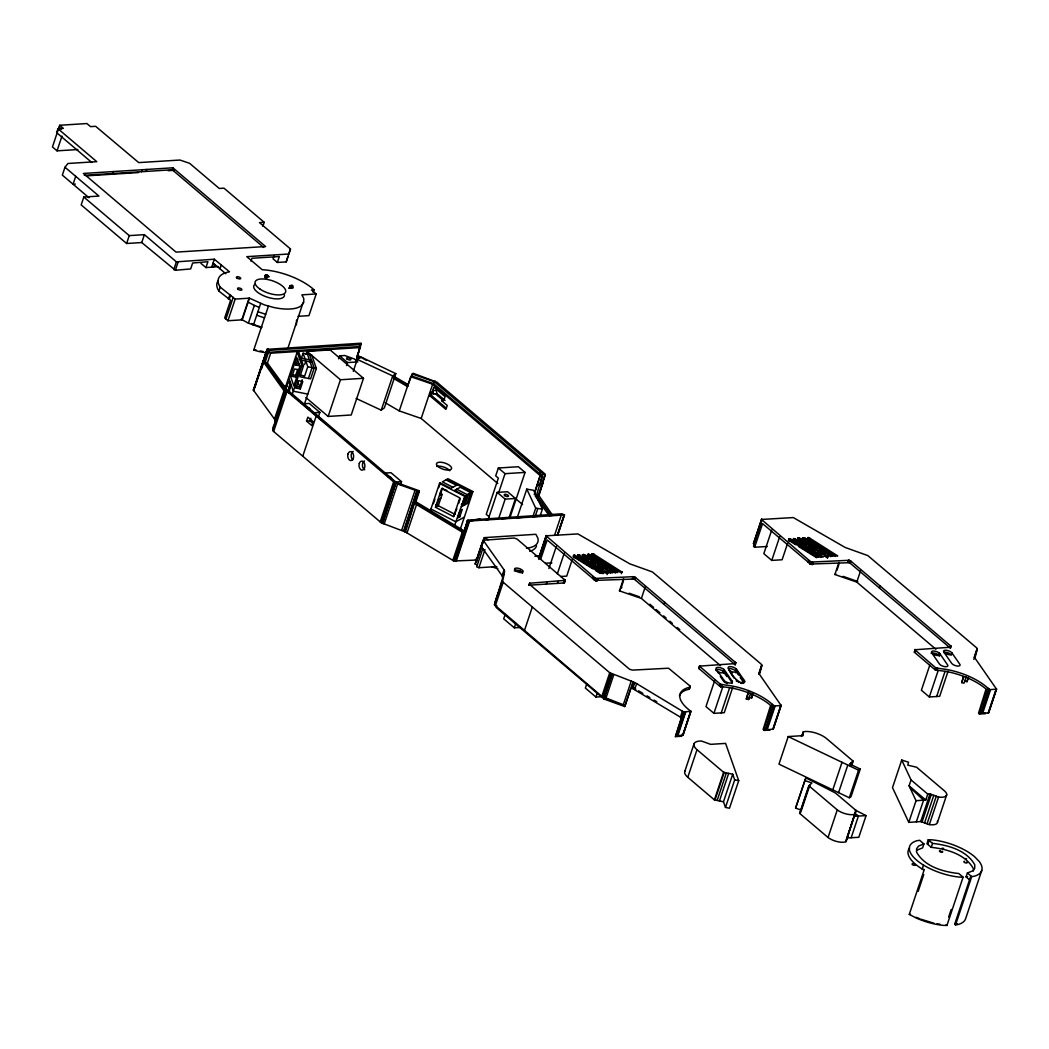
<?xml version="1.0" encoding="UTF-8"?>
<svg xmlns="http://www.w3.org/2000/svg" width="1049" height="1049" viewBox="0 0 1049 1049"><rect width="100%" height="100%" fill="white"/><g stroke="black" fill="none" stroke-linecap="round" stroke-linejoin="round"><path stroke-width="1.5" d="M357.198 357.368L360.79 343.22L267.049 349.356L253.386 390.084L274.497 419.089C277.224 422.852 270.157 428.202 273.645 431.519L381.285 522.795L405.386 531.948L453.889 560.992L476.771 560.035L475.433 559.34L476.744 560.1M355.677 361.931L361.236 343.351M625.401 704.574L625.217 705.492L601.838 696.379L494.472 604.827C496.649 593.314 504.779 581.552 504.071 569.843L483.183 540.248L514.036 538.019L517 539.002L565.214 580.359L529.876 583.205L529.509 584.332L629.623 669.301L632.56 670.101L668.554 668.226L690.006 685.98L690.072 687.082L687.816 687.738A41.449 16.732 18.5 0 0 688.092 709.098L690.911 711.34L682.978 735.336L682.178 734.274M770.097 729.973L764.131 730.419L763.134 729.461L770.635 705.426A40.767 16.456 18.5 0 0 724.977 687.056L719.627 686.125L699.106 668.698L699.408 667.78M801.305 810.09L795.588 808.11L804.819 780.522L811.952 783L808.871 785.793L799.64 813.381L828.041 837.495A11.801 4.76 18.5 0 0 846.019 841.652L846.753 838.007L858.803 837.299L866.054 815.624L854.856 809.88M846.019 841.652L855.984 810.418L835.515 793.044L805.92 777.873L804.819 780.522M288.173 391.395L290.389 382.164L288.278 381.508L275.035 420.885M557.714 535.069L564.48 514.954L562.002 513.787L467.88 520.134L463.92 531.948L414.919 502.484L418.879 490.67L396.47 482.54L288.527 390.871L290.389 382.164M288.868 393.008L290.835 384.498L289.721 384.157M284.318 393.323L283.977 390.766L262.984 361.302L267.39 363.046L287.256 390.123M272.819 430.431L288.278 381.508M504.595 571.626L494.472 604.827M550.581 515.02L536.577 495.154L542.871 473.912L434.26 381.679L412.244 373.982L407.432 386.517L393.48 378.414M748.501 691.317L746.311 699.001L748.632 699.499L749.406 696.366M253.386 389.926L254.199 389.231M534.256 494.643L540.183 475.564L432.634 384.236L410.723 376.67L399.263 410.906L421.187 418.472L497.829 483.55M538.714 495.482L545.192 474.909L544.431 473.492L436.869 382.151L413.122 373.274L412.244 373.982M749.288 697.533L751.609 698.044L752.382 694.595M781.138 705.518L774.49 705.977L771.303 703.459A40.767 16.456 18.5 0 0 725.633 685.076L720.296 684.145L699.447 666.115L734.969 663.611L735.69 662.627L635.55 577.54L633.032 576.701L595.662 578.419L546.057 535.829L577.894 533.915L629.78 563.837L652.426 571.954L761.102 664.056L761.849 665.472L759.515 674.402L781.138 705.518L773.231 729.16L767.212 729.684L764.787 728.452L764.131 730.419M966.181 676.749L964.031 683.148L961.723 682.637L963.467 676.487M996.55 689.167L989.902 689.626L986.703 687.108A40.767 16.456 18.5 0 0 941.045 668.724L935.695 667.793L914.859 649.751L950.381 647.246L951.089 646.276L850.949 561.176L848.444 560.336L811.074 562.067L761.469 519.465L793.306 517.563L845.192 547.473L867.825 555.59L976.501 647.705L977.262 649.121L974.927 658.038L996.55 689.167L988.643 712.809L982.625 713.333L980.186 712.101L979.53 714.067L985.496 713.608L983.057 712.822M274.077 255.864L273.081 258.828L277.356 262.447L286.207 261.883L287.846 256.848M262.893 226.269L264.204 222.322L259.47 222.624L290.481 248.967L288.842 254.002L246.817 256.664L262.198 269.724A42.484 17.151 18.5 0 1 314.044 289.786L313.166 292.409M543.657 545.362L545.126 540.904M757.601 533.456L760.564 523.149M461.363 486.71L454.623 490.329L465.127 495.731L461.508 506.575L467.198 503.507L470.791 492.65L472.902 491.561L448.08 478.79L442.376 481.858L452.88 487.247M77.849 149.535L57.052 150.846L52.45 146.939L59.701 125.264L63.346 128.358L57.931 128.699L56.62 132.633L91.788 162.49M57.052 150.846L61.996 136.068M57.931 128.699L96.77 161.664L67.936 163.487L64.972 167.237L62.337 175.117L88.968 197.723M75.698 176.337L73.063 184.218L75.358 184.073M64.972 167.237L98.934 196.071L83.815 197.028L81.179 204.909L126.627 243.499L141.746 242.542L175.38 270.262L190.656 268.937L192.636 263.024L207.925 261.699L205.945 267.6L200.975 263.378M112.649 173.544L113.305 171.564M141.563 171.708L142.218 169.741M146.152 171.42L146.808 169.453M126.627 243.499L129.263 235.619L144.382 234.661L176.389 261.844L214.363 259.221L229.469 271.796A41.763 16.85 18.5 0 0 219.084 285.144L220.211 287.138L235.186 299.07L249.439 298.165L264.492 304.931L273.619 307.449A36.571 14.765 18.5 0 0 301.391 305.692L303.751 302.453L303.751 298.427L301.889 294.861L316.208 293.956L308.957 315.631L298.1 316.313M141.746 242.542L144.382 234.661M84.34 175.327L172.233 169.768L172.888 167.801L265.607 246.541L176.035 252.114L83.422 173.452L172.888 167.801M173.754 269.724L176.389 261.844M175.38 270.262L178.015 262.381M205.945 267.6L211.728 267.102L214.363 259.221M213.708 266.944L214.586 264.322M225.823 273.75L219.988 268.806L221.313 264.859M261.201 327.708L248.403 323.144L242.188 319.84L227.935 320.745L224.683 317.978L230.61 300.25L218.887 291.084L220.211 287.138M228.42 299.175L229.744 295.241M229.285 299.122L230.61 295.189M225.941 319.053L233.206 297.392M227.935 320.745L235.186 299.07M250.986 261.214L251.97 258.264L279.336 256.533L277.356 262.447M249.085 298.191L241.821 319.866L241.165 319.302L242.188 319.84L249.439 298.165M264.859 277.526L265.738 274.904L269.213 276.739L266.223 276.687L264.899 275.559L265.738 274.904M265.345 277.539L266.223 274.917M265.895 277.631L266.774 274.995M266.459 277.775L267.338 275.153M267.01 277.998L267.888 275.363M260.663 303.436L253.412 325.098L251.563 323.538L256.008 325.282M266.315 352.739A36.571 14.765 18.5 0 1 258.906 351.494L253.727 350.091L268.452 306.033M286.207 261.883L290.481 248.967M253.425 390.267L267.207 349.251M253.635 390.648L266.892 350.694M254.723 387.684L267.115 350.628M261.463 369.078L268.177 349.002M288.921 288.278C293.536 279.244 295.189 293.707 289.799 285.656M289.327 288.213L290.206 285.59M361.197 344.531L269.134 350.353L265.187 362.167L285.866 390.91M289.812 288.226L290.691 285.603M290.363 288.318L291.242 285.682M290.927 288.475L291.806 285.839M267.39 363.046L270.681 353.185L360.502 347.521M288.003 347.914L303.227 302.256M274.497 419.089L283.977 390.766M284.738 389.31L297.221 352.018L298.821 352.346L300.801 358.076L311.514 360.24M274.995 420.046L284.476 391.723M290.429 376.014L296.683 357.289L300.106 367.202L293.838 385.927L290.429 376.014L296.316 377.194L300.106 365.865L295.818 365L295.202 363.177L299.476 364.042M272.924 430.693L286.22 389.808M292.028 376.329L294.507 368.946L298.795 369.812M295.818 365L297.798 359.099M273.645 431.519L287.072 391.382L286.298 390.425M288.947 390.123L290.835 384.498M295.451 386.242L296.067 388.064L300.355 388.93L295.687 375.372L297.667 369.458M301.037 359.401L303.109 353.211L311.684 354.929L316.352 368.487L304.354 404.324M291.845 395.578L301.876 365.577L297.221 352.018M306.033 354.444L307.055 351.389L330.107 349.933L363.492 378.296L351.218 414.984L328.167 416.44L305.915 397.545M296.067 388.064L298.545 380.682L302.833 381.548L300.355 388.93M312.235 362.325L301.509 360.161L303.489 365.904L299.87 376.735L310.583 378.899L314.202 368.055L309.534 354.496M304.643 364.475L305.797 361.026L307.763 366.744L304.144 377.588L303.515 375.778L299.24 374.913M302.204 379.725L299.726 387.107L296.867 386.53M308.432 378.466L312.051 367.609L310.084 361.892M306.531 421.082L307.855 417.148L313.14 421.646L311.828 425.579L306.531 421.082L309.98 420.872L313.153 423.56M309.98 420.872L310.858 418.236M302.755 456.236L316.182 416.099M318.358 416.886L319.866 412.414L309.271 403.419L303.148 403.813M338.591 358.81L339.588 355.834L344.767 355.506L354.483 359.046L356.739 360.961M328.167 416.44L340.453 379.751L363.492 378.296M346.537 365.55L347.534 362.574L357.866 361.918M360.056 347.914L357.237 356.358L360.069 357.984M353.29 371.333L357.276 359.427L360.908 356.948L395.801 373.628L384.354 407.864L381.246 410.172L356.149 398.476M381.246 410.172L392.706 375.935L395.801 373.628M380.184 521.996L393.611 481.845L287.072 391.382M381.285 522.795L394.726 482.658L393.611 481.845M381.613 522.992L394.726 482.658M381.941 523.176L395.368 483.025L396.47 482.54M382.282 523.359L395.722 483.209L395.04 482.842M382.636 523.53L395.722 483.209M384.144 524.146L397.584 484.009L396.076 483.379M421.187 418.472L432.634 384.236L435.23 381.102M433.67 393.939L432.686 390.569L433.84 387.12L445.078 396.666L443.924 400.115L441.616 400.679L447.241 405.465L445.917 409.398L429.67 395.604L430.982 391.657L433.67 393.939L437.118 393.729L445.064 400.469M400.521 484.638L401.518 481.661L390.936 472.666L384.813 473.06M429.67 395.604L431.388 395.486L432.713 391.552M401.649 530.361L415.089 490.211L397.584 484.009M403.563 531.109L417.004 490.958L415.089 490.211M404.035 531.305L417.004 490.958M404.494 531.515L417.922 491.378L418.879 490.67M404.94 531.738L413.962 503.192L415.889 501.776L419.18 491.929L418.223 492.637M405.386 531.948L414.421 503.415M407.051 532.879L416.532 504.556L414.853 503.638M429.972 511.912L439.518 483.379L440.305 482.96L450.808 488.362L457.548 484.743M433.381 503.651L434.863 499.219M438.744 487.615L440.305 482.96M456.839 508.791L453.588 516.593L435.453 507.27L441.708 488.546L446.782 490.342M436.227 506.851L438.705 499.455L440.777 498.354M442.494 488.126L440.016 495.521L442.088 494.407L439.859 493.266M442.088 494.407L438.298 505.736L435.453 507.27M455.935 491.522L456.695 489.214L467.172 494.603L470.791 492.65L460.327 487.274M453.588 516.593L459.855 497.882L441.708 488.546M458.649 503.376L460.144 498.944M454.322 526.139L465.127 495.731M459.79 516.79L462.255 509.394L460.183 510.509L457.718 517.904L459.79 516.79L457.561 515.636M467.172 494.603L463.54 505.434L461.337 504.307M465.1 504.608L468.719 493.764M460.419 528.853L472.902 491.561M452.814 560.481L462.294 532.158L416.532 504.556M462.294 532.158L463.946 532.853L467.198 520.894L473.322 520.501M453.889 560.992L463.356 532.669M454.178 561.097L463.645 532.774M454.466 561.176L467.88 520.134M454.768 561.254L468.195 521.104L564.48 514.954M455.056 561.307L468.483 521.169M455.332 561.346L468.772 521.209M455.607 561.372L469.047 521.235M456.118 561.385L469.546 521.235M510.312 516.501L525.064 472.417L518.376 466.739L498.354 467.998L495.705 475.879L498.354 478.134L486.238 514.338L489.28 516.908M488.244 519.216L497.213 492.387L507.559 491.732L522.559 504.556M498.931 491.929L505.028 473.676L525.064 472.417M477.361 564.887L475.158 564.008L483.064 540.366M475.158 564.008L483.183 540.248M476.128 562.212L483.209 541.389M483.379 540.261L484.258 537.639L535.869 534.295L537.835 538.058A35.85 14.463 18.5 0 1 526.428 548.273M476.351 562.133L483.773 539.973M482.802 548.627L476.705 566.853L478.908 567.719L496.78 566.591M478.908 567.719L484.992 549.532M498.668 518.508L505.159 499.127L515.505 498.472L509.014 517.852M517.314 517.406L526.782 489.122L533.587 490.289L542.412 509.106L540.419 515.059M502.628 577.54L502.091 575.744L504.071 569.843M502.589 576.688L504.569 570.787M494.577 605.076L502.353 580.7M495.298 605.902L503.205 582.261L502.432 581.303M539.566 473.623L540.222 471.657M496.741 605.404L496.085 607.384L604.027 699.04L624.745 706.554L633.137 681.85L609.744 672.737L503.205 582.261M534.715 491.942L540.183 475.564L542.202 475.879L542.871 473.912L545.074 474.24M543.015 480.416L544.562 475.787M538.478 494.984L544.68 476.456M552.115 514.574L538.898 495.653L542.844 483.13M532.722 517.091L535.711 508.162L526.782 489.122M535.331 515.964L537.822 508.516L542.412 509.106M505.198 614.399L503.704 618.831L514.298 627.813L520.422 627.433M514.298 627.813L515.78 623.381M528.709 585.29L529.509 583.27M529.876 583.205L529.221 585.172L563.457 583.008L564.532 582.483L563.982 581.421M538.583 558.396L546.162 535.724M538.635 558.553L546.306 535.633M538.74 558.711L546.477 535.567M539.068 559.051L546.935 535.488M540.392 555.236L545.06 540.917M540.72 559.183L547.145 539.973L595.006 580.399L634.147 579.048L735.021 664.594L735.69 662.627M554.528 535.37L561.241 515.308M524.408 630.633L532.315 606.991M557.307 535.2L564.021 515.125M557.491 535.357L564.441 514.587M548.915 568.558L556.324 546.385M546.345 584.096L547.001 582.116M557.347 573.816L564.27 553.125M557.373 583.401L558.029 581.421M563.457 583.008L564.637 579.454M563.982 582.929L565.005 579.835M564.178 582.851L565.123 580.018M564.349 582.746L565.188 580.202M572.138 559.864L566.696 576.124L560.782 576.491M573.882 555.118L573.239 555.996L601.077 573.292L603.568 573.515L575.429 555.642C573.554 553.977 572.334 557.635 574.773 557.609L592.855 568.846M573.619 557.15L574.275 555.183M574.026 557.268L574.682 555.301M574.419 557.425L575.075 555.446M574.773 557.609L575.429 555.642M577.343 556.809L577.999 554.829L579.9 555.354L608.04 573.239L605.535 573.003L577.711 555.721L577.999 554.829M577.697 556.809L578.353 554.842M578.091 556.875L578.746 554.908M579.153 555.013C577.645 557.268 579.704 558.212 579.9 555.354M578.891 557.137L579.546 555.17M583.572 554.41C582.654 558.881 583.165 554.082 584.726 554.855L612.865 572.741L610.361 572.505L582.234 554.816L583.978 554.515M584.372 554.672L583.716 556.639L588.24 559.419M584.07 556.835L584.726 554.855M588.489 554.16C588.489 559.825 588.777 551.459 587.466 554.987L615.291 572.269L617.782 572.505L589.289 554.436M588.24 556.245L588.895 554.278M588.987 556.586L589.643 554.619M591.334 555.904L592.003 553.924L593.826 554.213L622.319 572.282L619.828 572.059L592.003 554.764L592.003 553.924M591.623 555.852L592.292 553.885M592.633 553.885C590.417 556.062 594.652 557.465 594.18 554.41M592.37 555.918L593.026 553.951M592.777 556.036L593.432 554.069M593.17 556.193L593.826 554.213M592.606 578.576L593.262 576.609M594.062 579.822L594.717 577.842M594.481 580.123L595.15 578.143M594.731 580.267L595.399 578.287M595.006 580.399L595.662 578.419M595.281 580.517L595.95 578.55M595.583 580.622L596.238 578.655M595.884 580.713L596.54 578.746M596.173 580.779L596.842 578.812M596.475 580.844L597.13 578.864M596.763 580.871L597.419 578.904M597.274 580.884L597.93 578.917M607.069 574.616L607.725 572.649M621.349 573.659L622.018 571.692M586.85 683.633L585.368 688.065L595.95 697.061L602.087 696.667M720.506 665.63L641.385 598.441L619.474 590.875L623.526 578.746M623.473 580.805L621.008 588.187L621.873 587.479M632.377 578.668L633.032 576.701M632.783 578.681L633.439 576.701M633.006 578.707L633.662 576.74M633.229 578.746L633.884 576.78M633.465 578.799L634.12 576.832M633.701 578.878L634.357 576.911M633.924 578.956L634.593 576.989M634.147 579.048L634.815 577.081M634.894 579.507L635.55 577.54M595.95 697.061L597.445 692.628M601.838 696.379L609.744 672.737M602.952 697.179L610.859 673.537M603.267 697.375L611.174 673.733M611.501 673.917L603.595 697.559L604.683 697.074L604.027 699.04L605.116 698.555M603.936 697.742L611.855 674.101M604.29 697.913L612.21 674.271M605.811 698.542L613.717 674.9M641.385 598.441L645.345 586.627M623.303 704.744L631.223 681.103M624.745 706.554L630.842 688.328M682.034 716.926L682.06 717.831L680.408 717.136L631.616 687.96L633.137 681.85M633.596 682.06L632.075 688.17L633.032 687.462L635.838 689.154M632.534 688.393L634.055 682.27M632.967 688.603L634.501 682.479M634.645 689.534L636.625 683.62L634.947 682.702M664.004 604.224L664.66 602.257M679.411 695.959A41.449 16.732 18.5 0 1 687.161 689.704L689.075 689.245L689.731 687.279M689.075 689.245L690.137 686.164M689.259 689.154L690.281 686.518M680.408 717.136L682.388 711.235L636.625 683.62M681.496 717.241L675.438 736.634L681.509 736.241L680.657 735.585M681.47 717.647L683.45 711.733L682.388 711.235M675.438 736.634L683.738 711.838L690.911 711.34M682.978 735.336L676.12 735.572L684.04 711.917M698.791 668.265L699.657 665.905M676.421 735.637L684.328 711.996M698.896 668.475L699.775 665.853M676.71 735.703L684.617 712.048M699.106 668.698L700.063 665.813M676.985 735.742L684.905 712.101M677.261 735.769L685.181 712.127M677.772 735.769L685.679 712.127M682.584 735.467L690.491 711.825M683.004 734.982L690.858 711.261M767.278 546.463L754.637 547.263L753.536 546.319L754.192 544.352L753.484 543.513L761.561 519.36M753.549 543.67L761.705 519.268M753.654 543.828L761.889 519.203M753.982 544.169L761.862 520.488M755.804 538.871L753.484 543.513M754.637 547.263L762.557 523.621L810.405 564.034L849.559 562.697L950.132 647.928L950.8 645.961M716.375 669.262L716.047 670.245A4.537 1.836 18.5 0 0 718.408 671.924L719.496 672.357A4.537 1.836 18.5 0 0 723.508 672.724L724.085 672.448A4.537 1.836 18.5 0 0 724.085 670.98L723.836 669.406A4.537 1.836 18.5 0 0 718.224 667.374A4.537 1.836 18.5 0 0 716.375 669.262L724.098 680.447A4.537 1.836 18.5 0 0 729.776 683.043A4.537 1.836 18.5 0 0 732.123 681.181L724.413 669.996M714.88 680.001L705.977 706.593L713.923 713.346L724.256 712.691L732.661 687.567M684.748 771.553L693.979 743.964M718.211 672.96L718.539 671.976M723.482 801.79L714.408 799.889L687.777 777.27L697.008 749.681A15.879 6.412 18.5 0 1 695.251 742.325L696.405 741.735A15.879 6.412 18.5 0 1 701.519 741.04L710.619 744.344L725.593 743.4L738.719 780.653L729.488 808.228L725.475 807.428L723.482 801.79L732.713 774.214L723.64 772.3L697.008 749.681M726.852 676.474L723.181 671.386L723.836 669.406M771.736 530.033L763.829 553.675L771.762 560.415L782.108 559.76L787.55 543.513M719.627 686.125L720.296 684.145M720.139 686.452L720.794 684.472M720.296 686.518L720.951 684.551M720.453 686.584L721.109 684.617M720.611 686.636L721.437 684.722M720.951 686.728L721.607 684.761M721.109 686.767L721.778 684.8M724.098 680.447L723.758 681.43L720.335 676.461M713.923 713.346L722.813 686.741M730.222 672.186L730.55 671.203A4.537 1.836 18.5 0 1 728.688 670.062M734.733 664.292L735.388 662.325M735.205 665.027L735.782 662.771M771.762 560.415L779.669 536.773M721.24 712.874L729.645 687.751M732.084 683.24A4.537 1.836 18.5 0 0 731.796 682.178L732.123 681.181M730.471 671.163L731.559 671.596A4.537 1.836 18.5 0 0 735.572 671.963L736.149 671.688A4.537 1.836 18.5 0 0 736.149 670.219L736.477 669.236A4.537 1.836 18.5 0 0 730.799 666.639A4.537 1.836 18.5 0 0 728.439 668.488C728.57 670.429 740.817 688.682 744.37 680.539L736.477 669.236M735.624 672.763L735.965 671.78M736.332 679.791L736.582 681.365L736.909 680.381M738.365 682.453L738.693 681.47M788.94 538.753C787.838 543.618 788.704 537.18 790.841 539.278L818.981 557.163L816.476 556.927L788.651 539.645L789.294 538.766M789.032 540.799L789.687 538.832M740.594 683.201L741.682 683.371L742.01 682.388M789.438 540.904L790.094 538.937M789.831 541.061L790.487 539.094M790.841 539.278L790.185 541.245L795.745 544.706M741.682 683.371L742.994 682.414M744.659 681.601L744.331 682.584L744.37 680.539M744.331 682.086L744.659 681.103M794.145 538.543C794.145 544.208 794.434 535.829 793.123 539.37L820.947 556.652L823.439 556.875L794.958 538.819M793.896 540.628L794.565 538.662M795.299 539.002L794.644 540.969L812.739 552.207M797.083 540.104L797.948 538.032L799.784 538.321L828.264 556.39L825.773 556.154L797.948 538.871L797.948 538.032M797.568 539.947L798.237 537.98M797.922 539.96L798.591 537.993M798.315 540.025L798.984 538.045M799.39 538.163C797.883 540.419 799.941 541.363 800.138 538.504M799.115 540.287L799.784 538.321M746.311 699.001L748.842 691.422M714.408 799.889L723.64 772.3M801.895 539.999L802.669 537.888L804.701 538.071L833.194 556.14L830.69 555.918L802.564 538.032M714.972 800.007L724.203 772.418M748.632 699.499L750.769 693.101M801.895 540.183L802.865 537.783M802.498 539.711L803.154 537.744M802.852 539.724L803.508 537.744M803.246 539.776L803.901 537.809M758.781 673.681L761.744 664.817M803.652 539.894L804.308 537.927M758.886 674.35L761.849 665.472M804.701 538.071L804.045 540.051L816.922 548.011M717.149 800.466L726.38 772.877M751.595 697.336L752.592 694.372M751.609 698.044L753.09 693.612M804.399 540.235L805.055 538.268M719.444 800.938L728.675 773.362M807.035 539.501L808.045 537.534L809.592 538.045L837.731 555.931L835.227 555.695L807.402 538.412L808.045 537.534M807.389 539.501L808.438 537.599M808.845 537.704L807.782 539.566M808.582 539.829L809.238 537.862M809.592 538.045L808.936 540.012L811.716 541.743M725.475 807.428L734.693 779.853L732.713 774.214M808.005 562.225L808.674 560.245M809.474 563.457L810.13 561.49M809.894 563.759L810.549 561.792M810.143 563.903L810.798 561.936M810.405 564.034L811.074 562.067M810.693 564.152L811.349 562.185M810.982 564.257L811.651 562.29M811.283 564.349L811.952 562.382M811.585 564.428L812.241 562.461M811.887 564.48L812.542 562.513M812.162 564.519L812.818 562.552M812.687 564.532L813.342 562.552M763.738 730.052L772.313 704.43M765.77 729.317L773.546 705.584M765.914 729.396L773.821 705.741M766.072 729.461L773.992 705.82M766.242 729.527L774.149 705.885M766.413 729.579L774.49 705.977M767.212 729.684L775.119 706.043M827.963 555.786L827.294 557.766L824.514 556.036M827.504 557.976L828.159 556.009M772.772 729.33L780.692 705.689M773.192 729.212L781.099 705.151M935.918 649.279L856.797 582.09L834.886 574.511L838.938 562.395M836.905 570.354L838.885 564.441M802.996 731.887L803.18 735.624L788.205 736.568L778.974 764.144L849.323 797.778L851.027 796.624L860.259 769.035L849.611 763.947L853.243 761.233L826.612 738.614A15.879 6.412 18.5 0 0 811.992 732.071L809.71 731.691A15.879 6.412 18.5 0 0 803.757 731.691L801.462 736.477M847.776 562.316L848.444 560.336M848.182 562.316L848.851 560.35M848.405 562.343L849.074 560.376M848.641 562.395L849.297 560.415M848.877 562.448L849.533 560.481M849.113 562.513L849.769 560.546M849.336 562.605L849.992 560.638M849.559 562.697L850.215 560.73M850.293 563.143L850.949 561.176M802.026 735.506L803.049 732.438M860.757 570.263L856.797 582.09L857.767 581.5M805.92 777.873L795.588 808.11M799.981 813.08L809.199 785.491M801.239 810.864L809.959 784.809M879.403 587.873L880.072 585.906M832.788 789.871L842.019 762.295M838.571 792.638L847.802 765.062M850.201 765.796L851.224 762.728M851.119 765.114L852.142 762.046M851.473 765.993L853.243 761.233M828.041 837.495L837.272 809.907L808.871 785.793M849.323 797.778L858.554 770.202L860.259 769.035M846.635 838.557L855.984 810.418M846.215 840.682L855.656 812.031M851.159 837.731L858.41 816.056L866.054 815.624M979.53 714.067L978.547 713.11L986.047 689.075A40.767 16.456 18.5 0 0 940.389 670.691L935.039 669.76L914.518 652.334L915.056 649.541M914.308 652.124L915.174 649.501M914.518 652.334L915.174 650.367M929.794 665.118L921.389 690.242L929.322 696.982L939.668 696.326L948.073 671.203M929.348 824.606L938.58 797.03A11.801 4.76 18.5 0 0 944.965 791.326L916.564 767.212L907.778 765.167L908.5 762.203L901.734 760.04L892.502 787.629L908.788 822.364L920.734 821.551L929.348 824.606A11.801 4.76 18.5 0 0 937.36 821.275M939.445 656.176A4.537 1.836 18.5 0 0 939.157 655.612L939.248 653.055A4.537 1.836 18.5 0 0 932.351 651.154A4.537 1.836 18.5 0 0 934.135 654.589L935.236 655.009A4.537 1.836 18.5 0 0 939.248 655.389L939.812 655.114A4.537 1.836 18.5 0 0 939.812 653.645L939.248 653.055M935.039 669.76L935.695 667.793M935.551 670.088L936.206 668.121M935.695 670.154L936.364 668.187M935.865 670.219L936.521 668.252M936.023 670.285L936.849 668.37M936.351 670.377L937.019 668.41M936.521 670.416L937.177 668.436M929.322 696.982L938.226 670.39M950.433 648.243L951.089 646.276M936.639 696.523L945.044 671.399M908.788 822.364L916.039 800.689L909.09 785.845L911.056 779.931L901.734 760.04M961.723 682.637L963.743 676.579M916.328 821.839L923.579 800.164L909.798 787.379M916.039 800.689L925.782 800.02L927.762 794.106L929.965 793.975L938.58 797.03M974.18 657.317L977.144 648.452M973.8 659.467L977.262 649.121M967.991 678.021L967.021 681.68L964.7 681.181M967.021 681.68L968.502 677.248M920.734 821.551L929.965 793.975M922.045 822.023L931.276 794.434M924.549 822.914L933.78 795.326M927.054 823.793L936.285 796.217M909.64 848.025A38.039 15.355 18.5 0 0 922.202 869.031L924.117 870.054L909.273 914.374L915.593 917.718A38.039 15.355 18.5 0 0 943.457 925.388L946.932 925.454L963.087 877.187L959.599 877.108A38.039 15.355 18.5 0 1 916.8 860.285A38.039 15.355 18.5 0 1 916.787 840.76L919.632 840.288L923.933 843.934L922.609 847.88L917.246 850.005M969.538 879.862L966.09 876.925L967.401 872.991L971.702 876.636L974.547 876.164A38.039 15.355 18.5 0 0 979.294 861.57L974.534 856.64A38.039 15.355 18.5 0 0 931.735 839.816L928.247 839.738L926.936 843.684L931.237 847.33C946.762 849.021 965.342 854.161 973.433 868.716L973.433 870.958M927.788 844.406L929.099 840.459M937.491 822.324L946.709 794.736M922.202 869.031L923.513 865.097M931.237 847.33L932.548 843.396L928.247 839.738M918.137 891.375L923.763 874.564M979.15 713.687L987.712 688.078M981.169 712.953L988.945 689.232M981.326 713.032L989.233 689.39M981.484 713.11L989.391 689.455M981.641 713.163L989.561 689.521M981.812 713.228L989.902 689.626M982.625 713.333L990.531 689.691M988.184 712.979L996.091 689.337M988.591 712.848L996.511 688.8M948.637 917.088L951.194 909.444M981.759 870.473L965.605 918.754A38.039 15.355 18.5 0 1 958.393 924.444L955.547 924.916L954.695 924.182L970.85 875.915M955.547 924.916L971.702 876.636M248.403 323.144L254.343 305.403L248.115 302.112M757.168 533.482L761.023 523.071M481.098 546.28L502.091 575.744M295.477 325.531L296.5 324.128L296.5 320.102M689.416 689.049L688.97 687.567M799.64 813.381L800.728 812.398M410.723 376.67L411.588 375.948L433.604 383.659L542.202 475.879L539.881 485.294L537.56 484.795M619.474 590.875L620.339 590.154M834.886 574.511L835.751 573.803M467.198 503.507L468.234 502.956L471.866 492.112L447.044 479.354M464.327 517.17L455.777 521.759L430.955 509.001M742.666 683.397L743.466 683.266M923.933 843.934L918.57 846.058L916.577 848.772L916.59 852.155C924.667 866.697 943.261 871.85 958.786 873.529L963.087 877.187M967.401 872.991L972.777 870.867L974.757 868.152L974.757 864.769C966.667 850.228 948.073 845.074 932.548 843.396M966.09 876.925L967.624 876.676M954.695 924.182L957.291 923.763M211.728 267.102L218.507 266.564M253.727 350.091L256.14 349.92M480.232 519.137L476.797 519.36M314.044 289.786L311.501 289.957L316.208 293.956M501.697 518.691L506.601 518.363M516.41 517.734L522.94 517.301M532.748 516.672L539.291 516.239M552.364 515.387L549.099 515.61L535.187 495.954M534.846 556.285L539.711 555.97M59.701 125.264L86.897 123.546L90.529 126.641L95.616 126.3L138.73 162.608L179.995 160.038L189.646 163.342L219.254 188.466L223.988 188.177L264.204 222.322M86.241 175.865L138.534 172.56M168.194 170.685L174.278 170.305M360.528 346.498L268.478 352.32L270.681 353.185M283.715 385.875L286.993 385.665M432.686 390.569L436.122 390.346L437.118 393.729M441.616 400.679L443.334 400.574L435.401 393.834M313.73 412.795L319.866 412.414M395.394 482.042L401.518 481.661M485.556 519.727L488.624 519.543M545.559 563.221L551.879 562.815M854.004 816.332L858.41 816.056L854.686 813.132M923.146 869.529L923.972 869.477M909.273 914.374L910.466 914.308M286.364 390.556L288.527 390.871M937.032 923.749L939.97 924.208M535.711 508.162L537.822 508.516M734.693 779.853L738.719 780.653M301.876 365.577L303.489 365.904M307.763 366.744L316.352 368.487M292.828 374.795L295.687 375.372M307.777 394.109L293.314 391.198L288.645 377.627M540.537 483.327L542.857 483.838M536.577 495.154L538.898 495.653M265.685 314.307L257.884 311.71M257.49 325.872L262.08 327.131M934.095 923.277L921.127 919.265M264.492 317.86L256.703 315.251M843.094 576.373L856.299 580.989M629.151 593.236L639.418 596.829M606.663 699.106L611.279 700.745M254.343 305.403L259.339 307.37M916.131 917.298L919.881 918.78M266.931 349.474L269.134 350.353M357.276 355.178L366.573 360.476M357.276 359.427L392.706 375.935M788.205 736.568L858.554 770.202M445.995 479.904L456.512 485.307M439.518 483.379L464.353 496.151M436.069 504.595L455.043 514.351M484.258 537.639L488.165 539.711M394.109 377.627L408.297 385.809M393.441 376.067L407.576 384.275M385.311 402.803L399.263 410.906M638.631 690.832L642.84 693.363M647.036 695.88L649.842 697.572M654.038 700.089L656.831 701.781M415.889 501.776L463.894 530.742M815.886 544.339L820.069 546.935M822.849 548.666L828.408 552.115M831.188 553.846L835.371 556.442M819.702 549.742L825.261 553.203M828.054 554.921L830.834 556.652M800.859 541.336L806.432 544.798M809.212 546.529L814.771 549.978M817.564 551.708L821.734 554.305M815.519 553.938L821.079 557.399M798.525 546.437L816.62 557.675M596.304 558.107L601.877 561.556M604.657 563.287L610.216 566.748M613.009 568.479L617.179 571.062M593.157 559.183L598.73 562.644M601.51 564.375L607.069 567.824M609.862 569.555L615.422 573.016M591.02 561.149L595.203 563.746M597.982 565.477L603.542 568.938M606.322 570.656L610.505 573.252M582.025 559.051L586.194 561.648M588.974 563.379L594.547 566.84M597.327 568.558L602.887 572.02M595.648 570.577L599.818 573.16M213.052 263.168L219.988 268.806M911.056 779.931L927.762 794.106M909.09 785.845L925.782 800.02M172.233 169.768L263.719 247.459M431.388 395.486L446.481 408.31M498.354 467.998L505.028 473.676M649.842 604.224L653.593 607.397M656.084 609.521L659.834 612.708M663.584 615.881L666.076 618.005M669.826 621.178L672.317 623.303M677.313 627.538L679.804 629.662M339.588 355.834L347.534 362.574M497.213 492.387L505.159 499.127M59.046 127.231L61.471 129.289M307.055 351.389L340.453 379.751M946.08 924.733L946.932 925.454M83.815 197.028L129.263 235.619M289.891 393.152L292.383 395.263M294.861 397.374L298.598 400.548M301.089 402.659L325.977 423.796M951.876 652.884L959.769 664.174A4.537 1.836 18.5 0 1 957.422 666.036A4.537 1.836 18.5 0 1 951.745 663.427L943.851 652.137M736.149 670.219L744.043 681.522M735.821 671.203L738.444 674.966M740.201 677.484L742.836 681.247M730.747 673.248L734.261 678.27M939.812 653.645L947.535 664.83A4.537 1.836 18.5 0 1 945.175 666.679A4.537 1.836 18.5 0 1 939.498 664.083L931.787 652.898M724.085 670.98L731.796 682.178M218.887 291.084L217.759 289.078A41.763 16.85 18.5 0 1 218.284 280.542M307.396 354.064L309.363 359.807M303.109 353.211L305.089 358.942M676.107 734.654L676.12 735.572M467.198 520.894L467.225 522.1M352.818 459.777A4.537 2.95 86.4 0 1 351.192 455.266A4.537 2.95 86.4 0 1 353.198 451.463M306.846 407.235A2.268 0.918 18.5 0 1 309.56 408.389A2.268 0.918 18.5 0 1 308.996 409.477M364.803 469.782A4.537 2.95 86.4 0 1 362.443 465.415A4.537 2.95 86.4 0 1 364.449 461.009M387.606 476.534A2.268 0.918 18.5 0 1 390.871 477.347A2.268 0.918 18.5 0 1 390.661 478.724M536.511 545.952A35.85 14.463 18.5 0 1 529.719 551.315M262.919 351.415A34.63 13.978 18.5 0 1 260.086 350.917M715.72 669.76A4.537 1.836 18.5 0 1 723.181 671.386M723.744 671.963A4.537 1.836 18.5 0 1 724.046 673.038M732.372 672.894A4.537 1.836 18.5 0 1 731.232 672.579M728.347 668.724A4.537 1.836 18.5 0 1 732.923 669.301A4.537 1.836 18.5 0 1 736.11 671.766M727.206 683.542A4.537 1.836 18.5 0 1 726.118 683.109M725.134 682.597A4.537 1.836 18.5 0 1 724.334 682.02M514.731 570.184A4.537 1.836 18.5 0 1 519.307 570.761A4.537 1.836 18.5 0 1 522.494 573.239M915.226 864.651A1.705 0.682 18.5 0 1 914.335 865.346A1.705 0.682 18.5 0 1 912.21 864.376A1.705 0.682 18.5 0 1 913.089 863.681M966.614 858.869A1.705 0.682 18.5 0 1 965.827 858.515M966.798 862.068A1.705 0.682 18.5 0 1 966.496 862.999A1.705 0.682 18.5 0 1 964.215 862.239A1.705 0.682 18.5 0 1 964.516 861.308M942.028 851.172A1.705 0.682 18.5 0 1 942.146 852.299A1.705 0.682 18.5 0 1 939.668 851.473A1.705 0.682 18.5 0 1 940.415 850.634M943.654 848.313A1.705 0.682 18.5 0 1 942.146 848.182M855.25 814.063A11.801 4.76 18.5 0 1 837.272 809.907M687.777 777.27A15.879 6.412 18.5 0 1 685.207 770.661M931.132 653.409A4.537 1.836 18.5 0 1 938.593 655.022M943.759 652.36A4.537 1.836 18.5 0 1 951.22 654.851M520.592 570.42A35.85 14.463 18.5 0 1 514.272 570.879M497.842 568.584A35.85 14.463 18.5 0 1 491.863 566.814M436.686 466.385A7.946 3.213 18.5 0 1 449.733 470.752M284.423 294.808A16.076 6.491 18.5 0 1 265.777 296.631A16.076 6.491 18.5 0 1 255.379 284.03M951.876 654.34L951.312 654.628A4.537 1.836 18.5 0 1 947.299 654.248L946.198 653.815A4.537 1.836 18.5 0 1 943.851 650.668A4.537 1.836 18.5 0 1 949.529 651.193A4.537 1.836 18.5 0 1 951.876 654.34M504.635 495.534A2.268 0.918 18.5 0 0 508.372 496.347A2.268 0.918 18.5 0 0 506.077 494.394A2.268 0.918 18.5 0 0 504.635 495.534M347.009 358.981A2.268 0.918 18.5 0 0 350.733 359.794A2.268 0.918 18.5 0 0 348.452 357.84A2.268 0.918 18.5 0 0 347.009 358.981M359.296 463.356A4.537 2.95 86.4 0 0 362.128 470.149A4.537 2.95 86.4 0 0 364.409 463.317A4.537 2.95 86.4 0 0 359.296 463.356M348.045 453.811A4.537 2.95 86.4 0 0 350.877 460.59A4.537 2.95 86.4 0 0 353.159 453.771A4.537 2.95 86.4 0 0 348.045 453.811M236.825 277.933A2.268 0.918 18.5 0 0 240.562 278.746A2.268 0.918 18.5 0 0 238.267 276.805A2.268 0.918 18.5 0 0 236.825 277.933M238.005 289.183A2.268 0.918 18.5 0 0 241.742 289.996A2.268 0.918 18.5 0 0 239.447 288.042A2.268 0.918 18.5 0 0 238.005 289.183M515.387 570.551A4.537 1.836 18.5 0 0 522.861 572.164A4.537 1.836 18.5 0 0 518.272 568.27A4.537 1.836 18.5 0 0 515.387 570.551M437.971 466.517A7.946 3.213 18.5 0 0 451.044 469.375A7.946 3.213 18.5 0 0 443.045 462.557A7.946 3.213 18.5 0 0 437.971 466.517M260.021 289.104A16.076 6.491 18.5 0 0 285.407 292.514A16.076 6.491 18.5 0 0 265.699 279.191A16.076 6.491 18.5 0 0 260.021 289.104"/></g></svg>
